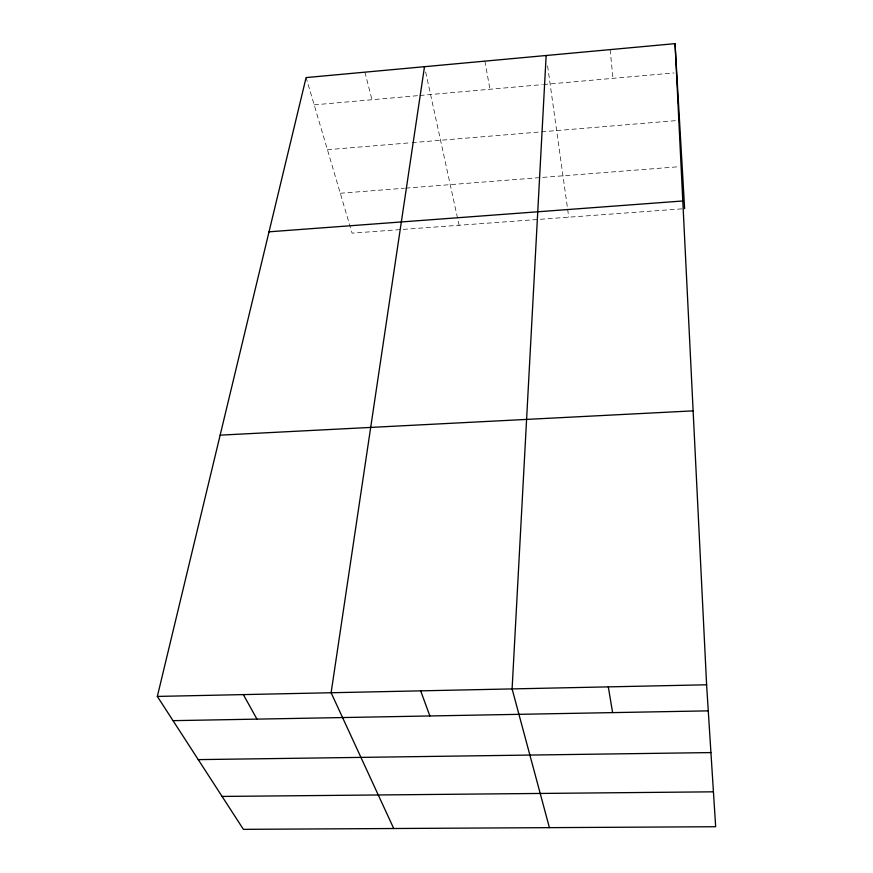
<?xml version="1.0" encoding="UTF-8"?>
<svg xmlns="http://www.w3.org/2000/svg" width="873" height="873" viewBox="0 0 873 873"><rect width="100%" height="100%" fill="white"/><g stroke="black" fill="none" stroke-linecap="round" stroke-linejoin="round"><path stroke-width="0.65" stroke-dasharray="4.37 3.27" d="M314.171 104.858L418.582 95.593M419.913 95.473L542.1 84.637M543.432 84.517L674.021 72.928M327.419 149.709L410.725 142.757M412.078 142.648L679.489 120.332M340.295 193.249L404.363 188.23M405.705 188.132L679.5 166.678M681.9 208.854L352.081 233.146L306.107 77.577M364.903 72.164L371.985 99.729M425.653 71.99L459.089 225.267M484.908 61.132L489.939 89.264M547.589 65.835L567.45 207.839M567.636 209.182L568.749 217.191M610.14 49.619L612.977 78.341"/><path stroke-width="1.31" d="M546.149 55.501L512.102 688.917L549.401 827.648M424.496 66.686L331.118 692.747L393.734 828.51M675.047 43.65L706.606 684.792L715.664 826.72L243.392 829.35L157.336 696.425L306.107 77.577L675.047 43.65L684.618 208.658M269.026 231.814L682.795 200.976M220.149 435.147L693.118 410.856M157.336 696.425L706.606 684.792M173.029 720.662L708.265 710.862M198.247 759.619L710.928 752.581M222.091 796.438L713.437 791.822M243.349 694.602L256.957 719.123M420.677 690.849L429.865 715.958M608.306 686.876L612.606 712.608"/></g></svg>
